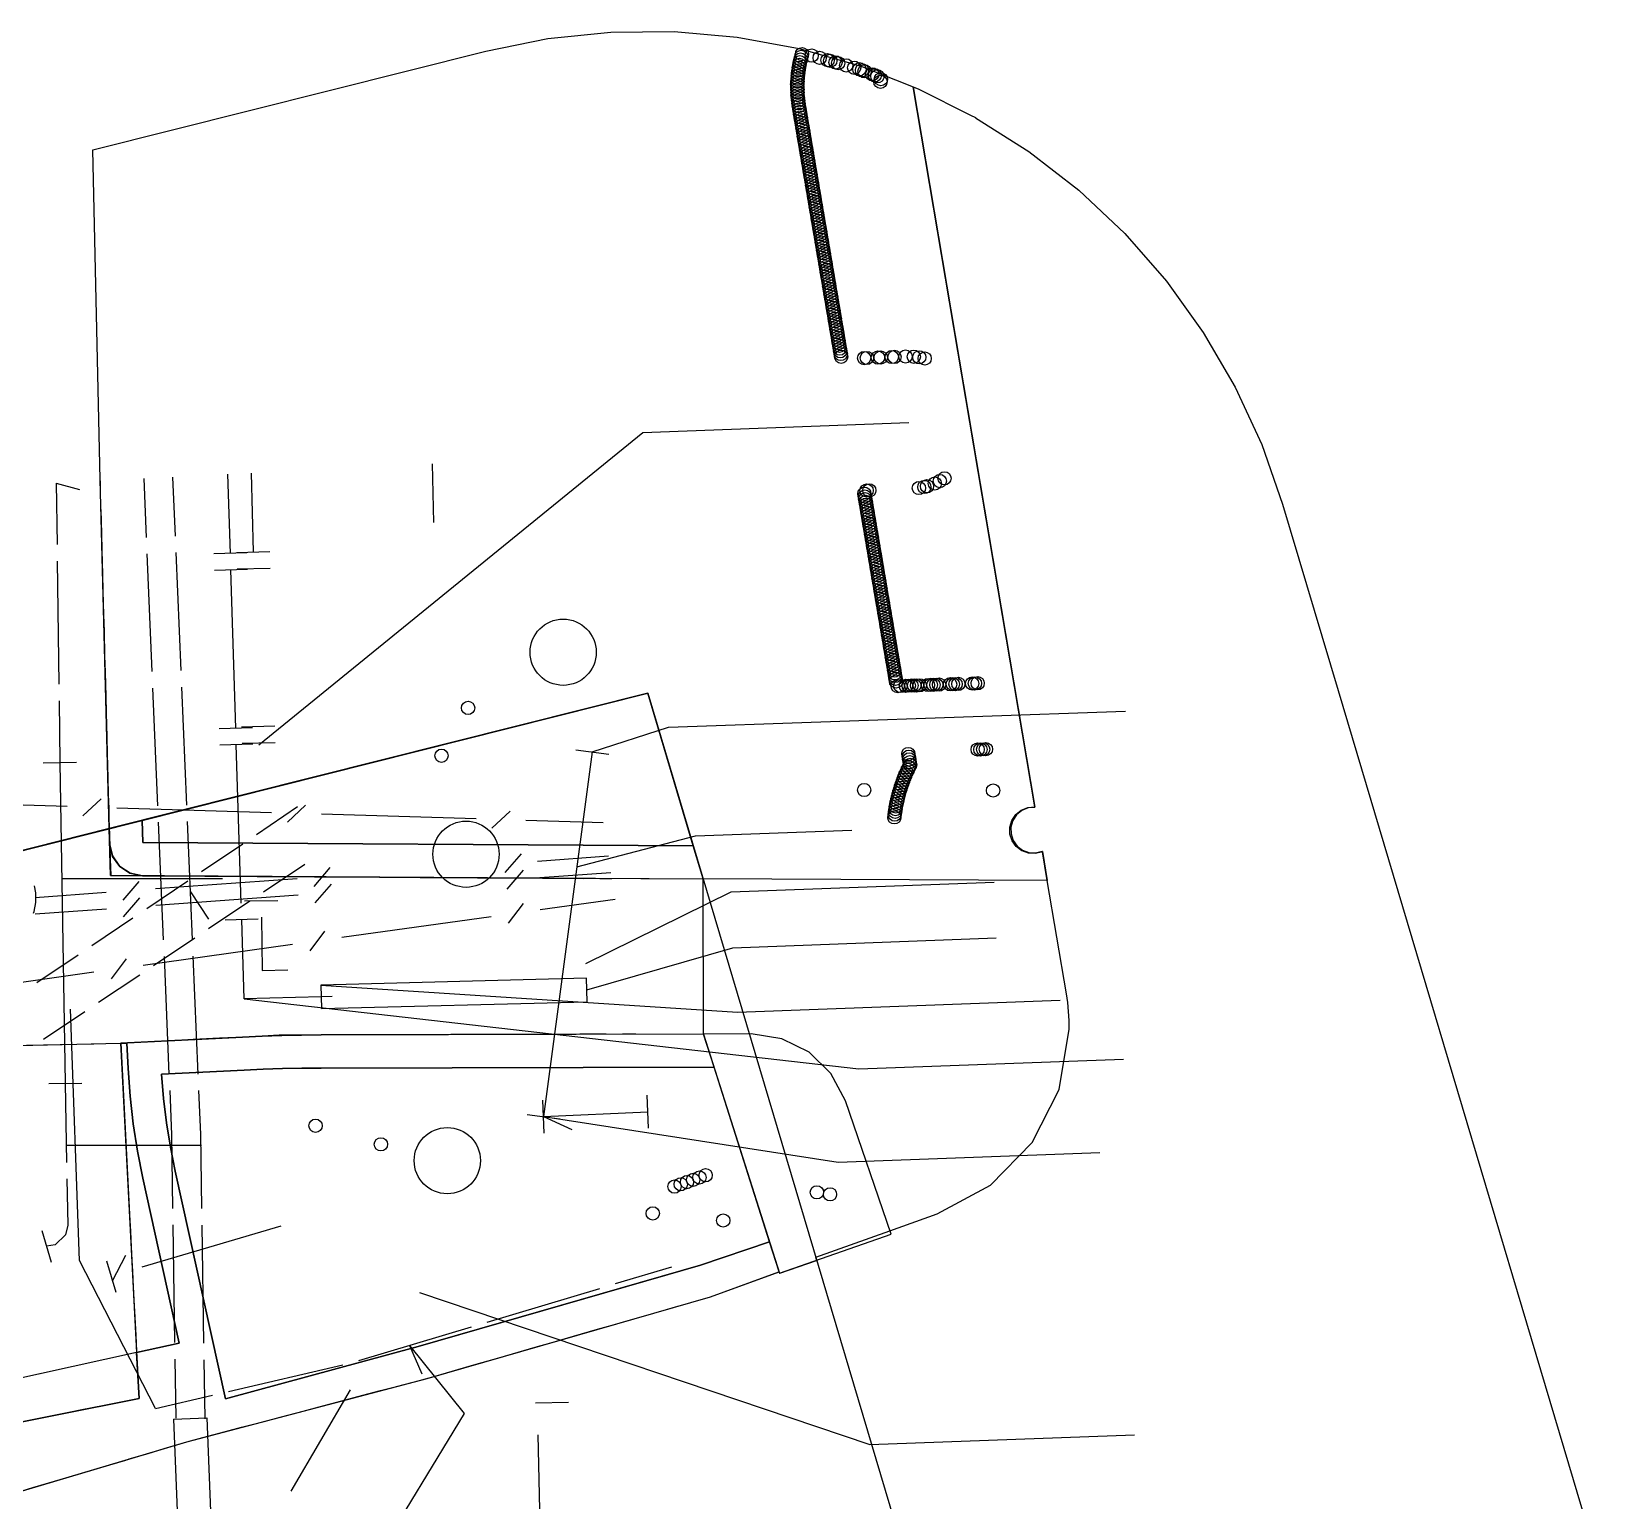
# Model space of a CAD drawing. Header units: metres. Extents: x 16996 to 17837, y 14166 to 14459.
# Drawn here: x 17787.53 to 17835.17, y 14414.22 to 14458.59 of the extents above; entities that cross this region are included whole.
import ezdxf

# ---------------------------------------------------------------- set-up
doc = ezdxf.new("R2010")
doc.units = ezdxf.units.M
for name, color, linetype in [('BOUNDARY', 7, 'Continuous'), ('CURB', 7, 'Continuous'), ('ELECTR_CABLE', 7, 'Continuous'), ('ELECTR_CABLE_COMM', 7, 'Continuous'), ('GAS', 7, 'Continuous'), ('GRASS', 7, 'Continuous'), ('HEAT', 7, 'Continuous'), ('ROAD', 7, 'Continuous'), ('SEWER', 7, 'Continuous'), ('SIDEWALK_PATH', 7, 'Continuous'), ('TREE', 3, 'Continuous'), ('WATER_PIPELINE', 7, 'Continuous')]:
    doc.layers.add(name, color=color, linetype=linetype)

# ---------------------------------------------------------------- blocks, each defined once
blk = doc.blocks.new('БАРБАРИС_ТУНБЕРГА')
blk.add_circle((0, 0), 0.2)
blk = doc.blocks.new('КИЗИЛЬНИК_БЛЕСТЯЩИЙ')
blk.add_circle((0, 0), 0.2)
blk = doc.blocks.new('ПУЗЫРЕПЛОДНИК_ЛЮТЕУС')
blk.add_circle((0, 0), 0.2)
blk = doc.blocks.new('СПИРЕЯ_БУМАЛЬДА')
blk.add_circle((0, 0), 0.2)
blk = doc.blocks.new('ВЕЙНИК_КАРЛ_ФЕСТЕР')
blk.add_circle((0, 0), 0.2)
blk = doc.blocks.new('БРУННЕРА_МИСТЕР_МОРС')
blk.add_circle((0, 0), 0.2)
blk = doc.blocks.new('ХОСТА_BARBARA_ANN')
blk.add_circle((0, 0), 0.2)

msp = doc.modelspace()

# ---------------------------------------------------------------- linework, layer by layer
at = {"layer": 'BOUNDARY'}
msp.add_lwpolyline([(17759.522, 14412.057), (17760.833, 14414.49), (17759.962, 14429.361), (17759.887, 14432.723), (17770.913, 14432.546), (17773.651, 14432.612), (17773.687, 14431.145), (17778.945, 14431.301), (17778.932, 14431.823), (17779.654, 14431.84), (17779.63, 14432.825), (17781.428, 14432.895), (17781.461, 14432.011), (17782.417, 14432.036), (17782.384, 14432.927), (17783.83, 14432.988), (17806.136, 14438.605), (17816.006, 14405.46)], dxfattribs=at)
at = {"layer": 'CURB'}
for points in [[(17789.6, 14445.018), (17789.605, 14444.777), (17789.608, 14444.653)], [(17789.621, 14444.153), (17789.641, 14443.423), (17789.654, 14442.923), (17789.673, 14442.193), (17789.687, 14441.694), (17789.706, 14440.964), (17789.719, 14440.464), (17789.738, 14439.734), (17789.752, 14439.234), (17789.771, 14438.504), (17789.784, 14438.004), (17789.803, 14437.274), (17789.817, 14436.774), (17789.836, 14436.044), (17789.849, 14435.545), (17789.86, 14435.123), (17789.869, 14434.815), (17789.882, 14434.315), (17789.901, 14433.585), (17789.924, 14433.095), (17790.654, 14433.091), (17791.154, 14433.088), (17791.884, 14433.083), (17792.384, 14433.08), (17793.115, 14433.076), (17793.615, 14433.073), (17794.345, 14433.068), (17794.845, 14433.065), (17795.575, 14433.061), (17796.075, 14433.058), (17796.805, 14433.054), (17797.305, 14433.051), (17798.035, 14433.046), (17798.535, 14433.043), (17799.266, 14433.039), (17799.766, 14433.036), (17800.496, 14433.031), (17800.996, 14433.028), (17801.726, 14433.024), (17802.226, 14433.021), (17802.956, 14433.017), (17803.456, 14433.014), (17804.186, 14433.009)], [(17804.686, 14433.006), (17805.052, 14433.004)], [(17786.356, 14427.945), (17789.409, 14428.012)], [(17790.22, 14428.03), (17790.238, 14427.675)], [(17804.879, 14428.299), (17804.082, 14428.297), (17803.582, 14428.295), (17802.785, 14428.293), (17802.285, 14428.292), (17801.488, 14428.29), (17800.988, 14428.289), (17800.191, 14428.287), (17799.691, 14428.286), (17798.894, 14428.284), (17798.394, 14428.282), (17797.597, 14428.28), (17797.097, 14428.279), (17796.3, 14428.277), (17795.8, 14428.276), (17795.085, 14428.274), (17795.003, 14428.27), (17794.504, 14428.245), (17793.708, 14428.205), (17793.209, 14428.18), (17792.413, 14428.14), (17791.913, 14428.115), (17791.117, 14428.075)], [(17805.778, 14428.301), (17805.379, 14428.3)], [(17790.264, 14427.176), (17790.301, 14426.466), (17790.327, 14425.966), (17790.364, 14425.257), (17790.389, 14424.757), (17790.426, 14424.047), (17790.452, 14423.548), (17790.489, 14422.838), (17790.515, 14422.339), (17790.551, 14421.629), (17790.577, 14421.13), (17790.614, 14420.42), (17790.64, 14419.92), (17790.677, 14419.21), (17790.703, 14418.711), (17790.739, 14418.001), (17790.765, 14417.502), (17790.776, 14417.292), (17790.285, 14417.195), (17789.794, 14417.097), (17789.097, 14416.959), (17788.607, 14416.862), (17787.909, 14416.723), (17787.419, 14416.626)], [(17786.894, 14414.401), (17787.575, 14414.603), (17788.054, 14414.746), (17788.736, 14414.949), (17789.215, 14415.091), (17789.896, 14415.294), (17790.375, 14415.437), (17790.483, 14415.469), (17791.057, 14415.639), (17791.536, 14415.782), (17792.217, 14415.985), (17792.7, 14416.116), (17793.387, 14416.297), (17793.871, 14416.425), (17794.558, 14416.606), (17795.041, 14416.734), (17795.729, 14416.915), (17796.212, 14417.043), (17796.899, 14417.224), (17797.383, 14417.352), (17798.07, 14417.533), (17798.554, 14417.661), (17799.241, 14417.842), (17799.723, 14417.975), (17800.406, 14418.172), (17800.886, 14418.311), (17801.57, 14418.507), (17802.05, 14418.646), (17802.733, 14418.842), (17803.214, 14418.981), (17803.897, 14419.178), (17804.377, 14419.316), (17804.619, 14419.386), (17805.06, 14419.513), (17805.541, 14419.651), (17806.224, 14419.848)], [(17806.704, 14419.986), (17807.046, 14420.085)]]:
    msp.add_lwpolyline(points, dxfattribs=at)
at = {"layer": 'ELECTR_CABLE'}
for points in [[(17790.919, 14445.086), (17790.994, 14443.309)], [(17791.792, 14445.131), (17791.867, 14443.349)], [(17788.276, 14444.95), (17788.3, 14443.09)], [(17788.276, 14444.95), (17788.976, 14444.75)], [(17791.015, 14442.809), (17791.166, 14439.256)], [(17791.888, 14442.85), (17792.039, 14439.287)], [(17788.307, 14442.59), (17788.354, 14438.87)], [(17788.361, 14438.37), (17788.385, 14436.509)], [(17791.187, 14438.756), (17791.338, 14435.202)], [(17792.061, 14438.787), (17792.212, 14435.224)], [(17787.885, 14436.501), (17788.884, 14436.518)], [(17788.385, 14436.509), (17788.549, 14426.817)], [(17791.359, 14434.702), (17791.509, 14431.149)], [(17792.233, 14434.724), (17792.384, 14431.161)], [(17788.444, 14433.003), (17789.368, 14433.004), (17793.301, 14433.004)], [(17791.531, 14430.649), (17791.681, 14427.095)], [(17792.405, 14430.662), (17792.556, 14427.098)], [(17788.049, 14426.809), (17789.049, 14426.826)], [(17788.549, 14426.817), (17788.591, 14424.428)], [(17791.702, 14426.596), (17791.759, 14425.26), (17791.792, 14423.04)], [(17792.577, 14426.599), (17792.633, 14425.285), (17792.666, 14423.034)], [(17788.582, 14424.952), (17789.549, 14424.952), (17792.664, 14424.952)], [(17788.6, 14423.928), (17788.625, 14422.536), (17788.552, 14422.242), (17788.24, 14421.94), (17787.984, 14421.895)], [(17787.844, 14422.375), (17788.123, 14421.415)], [(17791.799, 14422.54), (17791.851, 14418.983)], [(17792.673, 14422.534), (17792.726, 14418.968)], [(17791.859, 14418.483), (17791.885, 14416.705)], [(17792.733, 14418.468), (17792.759, 14416.685)], [(17791.822, 14416.675), (17792.822, 14416.715)], [(17791.822, 14416.675), (17792.352, 14403.337)], [(17792.822, 14416.715), (17793.352, 14403.377)]]:
    msp.add_lwpolyline(points, dxfattribs=at)
at = {"layer": 'ELECTR_CABLE_COMM'}
for points in [[(17804.462, 14436.826), (17806.767, 14437.577), (17820.559, 14438.055)], [(17804.462, 14436.826), (17802.99, 14425.81)], [(17803.966, 14436.892), (17804.957, 14436.76)], [(17788.607, 14435.177), (17786.27, 14435.248)], [(17789.63, 14435.411), (17789.084, 14434.898)], [(17794.781, 14434.99), (17790.107, 14435.132)], [(17795.804, 14435.224), (17795.258, 14434.71)], [(17801.978, 14435.036), (17801.432, 14434.522)], [(17800.955, 14434.802), (17796.281, 14434.944)], [(17804.792, 14434.685), (17802.455, 14434.756)], [(17803.992, 14433.355), (17807.581, 14434.293), (17812.302, 14434.468)], [(17802.31, 14433.749), (17801.819, 14433.183)], [(17804.948, 14433.674), (17802.812, 14433.52)], [(17796.542, 14433.333), (17796.052, 14432.766)], [(17802.373, 14433.253), (17801.883, 14432.686)], [(17805.025, 14433.179), (17802.876, 14433.023)], [(17787.589, 14431.955), (17787.608, 14432.004), (17787.658, 14432.282), (17787.658, 14432.569), (17787.62, 14432.782)], [(17790.774, 14432.917), (17790.284, 14432.35)], [(17795.549, 14432.996), (17791.277, 14432.687)], [(17796.579, 14432.834), (17796.089, 14432.268)], [(17789.781, 14432.579), (17787.645, 14432.425)], [(17790.786, 14432.416), (17790.295, 14431.849)], [(17795.586, 14432.497), (17791.288, 14432.187)], [(17802.376, 14432.253), (17801.925, 14431.655)], [(17805.149, 14432.374), (17802.893, 14432.058)], [(17789.792, 14432.079), (17787.644, 14431.924)], [(17801.408, 14431.85), (17796.897, 14431.219)], [(17796.38, 14431.414), (17795.929, 14430.816)], [(17795.412, 14431.011), (17790.901, 14430.379)], [(17790.384, 14430.575), (17789.932, 14429.976)], [(17789.415, 14430.172), (17787.16, 14429.856)], [(17791.27, 14416.993), (17788.98, 14421.468), (17788.704, 14429.059)], [(17806.163, 14425.461), (17806.115, 14426.46)], [(17803.014, 14425.311), (17802.966, 14426.309)], [(17802.494, 14425.876), (17803.486, 14425.744)], [(17802.99, 14425.81), (17806.139, 14425.96)], [(17802.99, 14425.81), (17811.887, 14424.437), (17819.79, 14424.73)], [(17802.99, 14425.81), (17803.841, 14425.426)], [(17805.165, 14420.765), (17806.862, 14421.273)], [(17801.291, 14419.604), (17804.686, 14420.621)], [(17797.417, 14418.444), (17800.812, 14419.461)], [(17798.944, 14418.901), (17800.596, 14416.84), (17797.868, 14412.35)], [(17798.944, 14418.901), (17799.312, 14418.043)], [(17793.483, 14417.509), (17796.934, 14418.315)], [(17791.27, 14416.993), (17792.996, 14417.396)]]:
    msp.add_lwpolyline(points, dxfattribs=at)
at = {"layer": 'GAS'}
for points in [[(17794.389, 14437.044), (17805.988, 14446.475), (17814.018, 14446.774)], [(17793.536, 14442.825), (17793.462, 14445.217)], [(17794.159, 14445.253), (17794.226, 14442.869)], [(17794.036, 14442.841), (17793.036, 14442.81)], [(17793.726, 14442.855), (17794.726, 14442.883)], [(17794.051, 14442.341), (17793.052, 14442.31)], [(17793.699, 14437.542), (17793.551, 14442.325)], [(17793.74, 14442.355), (17794.74, 14442.383)], [(17794.199, 14437.558), (17793.199, 14437.527)], [(17793.874, 14437.588), (17794.873, 14437.616)], [(17794.214, 14437.058), (17793.214, 14437.027)], [(17793.862, 14432.259), (17793.714, 14437.042)], [(17793.888, 14437.089), (17794.887, 14437.117)], [(17804.268, 14430.441), (17808.651, 14432.603), (17816.595, 14432.898)], [(17793.964, 14432.327), (17794.964, 14432.342)], [(17794.377, 14431.775), (17793.377, 14431.744)], [(17793.951, 14429.368), (17793.877, 14431.76)], [(17794.472, 14431.835), (17794.497, 14430.227), (17795.273, 14430.244)], [(17804.298, 14429.638), (17808.707, 14430.913), (17816.652, 14431.208)], [(17796.291, 14429.073), (17804.309, 14429.283), (17804.287, 14429.994), (17796.269, 14429.784), (17796.291, 14429.073)], [(17796.269, 14429.784), (17808.848, 14428.97), (17818.589, 14429.332)], [(17796.605, 14429.437), (17796.28, 14429.429), (17793.951, 14429.368)], [(17793.951, 14429.368), (17812.507, 14427.253), (17820.501, 14427.549)]]:
    msp.add_lwpolyline(points, dxfattribs=at)
at = {"layer": 'GRASS'}
for points in [[(17817.825, 14435.158), (17817.618, 14435.138), (17817.43, 14435.059), (17817.273, 14434.929), (17817.158, 14434.754), (17817.101, 14434.554), (17817.105, 14434.35), (17817.168, 14434.156), (17817.288, 14433.985), (17817.453, 14433.858), (17817.645, 14433.787), (17817.848, 14433.774), (17818.051, 14433.823), (17818.2, 14432.94), (17807.808, 14432.991), (17806.136, 14438.605), (17804.26, 14438.132), (17789.877, 14434.51), (17789.6, 14445.06), (17789.386, 14455.011), (17801.252, 14457.999), (17803.124, 14458.376), (17805.023, 14458.574), (17806.932, 14458.589), (17808.834, 14458.422), (17810.712, 14458.074), (17812.548, 14457.549), (17814.15, 14456.92)], [(17806.136, 14438.605), (17790.87, 14434.76), (17790.888, 14434.089), (17807.509, 14433.992)], [(17790.888, 14434.089), (17790.87, 14434.76), (17789.877, 14434.51), (17789.888, 14434.063), (17789.974, 14433.684), (17790.188, 14433.375), (17790.501, 14433.167), (17790.882, 14433.089), (17807.808, 14432.991), (17807.509, 14433.992)], [(17790.893, 14423.951), (17790.73, 14424.771), (17790.601, 14425.597), (17790.507, 14426.427), (17790.448, 14427.261), (17790.409, 14428.034), (17790.226, 14428.03), (17790.704, 14418.685), (17791.993, 14418.969)], [(17807.82, 14428.306), (17810.118, 14421.077), (17813.485, 14422.262), (17812.106, 14426.283), (17811.666, 14427.113), (17811.009, 14427.753), (17810.188, 14428.165), (17809.261, 14428.31)], [(17809.815, 14422.03), (17808.137, 14427.307), (17796.277, 14427.277), (17795.694, 14427.272), (17795.112, 14427.26), (17794.529, 14427.241), (17793.947, 14427.216), (17791.459, 14427.091), (17791.519, 14426.354), (17791.607, 14425.621), (17791.724, 14424.891), (17791.87, 14424.166), (17793.39, 14417.282), (17799.209, 14418.868), (17806.758, 14421.042), (17807.728, 14421.322)], [(17766.306, 14418.934), (17766.287, 14419.084), (17766.245, 14419.229), (17766.182, 14419.366), (17766.099, 14419.492), (17766.404, 14412.103), (17779.325, 14414.956), (17779.112, 14416.057), (17780.655, 14416.452), (17780.869, 14415.326), (17790.776, 14417.292), (17790.704, 14418.685), (17766.605, 14413.363)]]:
    msp.add_lwpolyline(points, close=True, dxfattribs=at)
msp.add_lwpolyline([(17784.17, 14413.59), (17789.896, 14415.294), (17792.217, 14415.985), (17799.479, 14417.905), (17808.027, 14420.367), (17810.104, 14421.121), (17809.815, 14422.03), (17807.728, 14421.322), (17799.209, 14418.868), (17793.39, 14417.282), (17791.87, 14424.166), (17791.724, 14424.891), (17791.607, 14425.621), (17791.519, 14426.354), (17791.459, 14427.091), (17793.947, 14427.216), (17794.529, 14427.241), (17795.112, 14427.26), (17795.694, 14427.272), (17796.277, 14427.277), (17808.137, 14427.307), (17807.82, 14428.306), (17796.275, 14428.277), (17795.68, 14428.272), (17795.085, 14428.26), (17794.491, 14428.241), (17793.897, 14428.214), (17790.226, 14428.03), (17790.409, 14428.034), (17790.448, 14427.261), (17790.507, 14426.427), (17790.601, 14425.597), (17790.73, 14424.771), (17790.893, 14423.951), (17791.993, 14418.969), (17790.704, 14418.685), (17790.776, 14417.292), (17780.869, 14415.326)], dxfattribs=at)
at = {"layer": 'HEAT'}
for points in [[(17799.625, 14445.534), (17799.671, 14443.757)], [(17799.24, 14420.5), (17812.844, 14415.904), (17820.831, 14416.201)], [(17797.153, 14417.562), (17795.359, 14414.493)]]:
    msp.add_lwpolyline(points, dxfattribs=at)
at = {"layer": 'ROAD'}
for points in [[(17787.082, 14414.456), (17792.218, 14415.985), (17799.479, 14417.905), (17799.48, 14417.905), (17808.027, 14420.367), (17808.028, 14420.368), (17810.099, 14421.119), (17810.1, 14421.119), (17810.1, 14421.118), (17810.111, 14421.085), (17810.113, 14421.082), (17810.116, 14421.079), (17810.12, 14421.078), (17810.124, 14421.079), (17811.23, 14421.468), (17811.234, 14421.471), (17811.236, 14421.474), (17811.237, 14421.478), (17811.236, 14421.482), (17811.235, 14421.485), (17811.21, 14421.566), (17811.21, 14421.567), (17811.211, 14421.567), (17813.45, 14422.364), (17814.873, 14422.87), (17814.874, 14422.871), (17816.488, 14423.743), (17816.49, 14423.745), (17817.741, 14425.031), (17817.742, 14425.034), (17818.556, 14426.633), (17818.557, 14426.636), (17818.861, 14428.445), (17818.861, 14428.449), (17818.861, 14428.45), (17818.858, 14428.719), (17818.844, 14428.988), (17818.843, 14428.988), (17818.817, 14429.256), (17818.778, 14429.522), (17818.778, 14429.523), (17818.2, 14432.94), (17818.053, 14433.812), (17818.052, 14433.816), (17818.049, 14433.819), (17818.045, 14433.82), (17818.041, 14433.82), (17817.845, 14433.766), (17817.844, 14433.766), (17817.635, 14433.773), (17817.634, 14433.773), (17817.437, 14433.842), (17817.436, 14433.843), (17817.265, 14433.97), (17817.264, 14433.971), (17817.139, 14434.144), (17817.139, 14434.146), (17817.073, 14434.344), (17817.073, 14434.345), (17817.07, 14434.554), (17817.07, 14434.555), (17817.13, 14434.76), (17817.131, 14434.761), (17817.251, 14434.938), (17817.252, 14434.939), (17817.415, 14435.068), (17817.416, 14435.069), (17817.611, 14435.144), (17817.612, 14435.145), (17817.815, 14435.158), (17817.819, 14435.159), (17817.822, 14435.161), (17817.824, 14435.165), (17817.824, 14435.169), (17814.15, 14456.919), (17814.15, 14456.92), (17814.151, 14456.92), (17814.325, 14456.852), (17814.326, 14456.851), (17815.884, 14456.061), (17816.028, 14455.988), (17816.028, 14455.987), (17817.64, 14454.965), (17817.641, 14454.965), (17819.148, 14453.794), (17819.148, 14453.793), (17820.537, 14452.484), (17820.537, 14452.483), (17821.795, 14451.047), (17822.91, 14449.497), (17823.872, 14447.848), (17823.873, 14447.848), (17824.673, 14446.115), (17824.673, 14446.114), (17825.305, 14444.313), (17826.982, 14438.682), (17835.174, 14411.167)], [(17785.357, 14427.923), (17790.22, 14428.03), (17790.221, 14428.029), (17790.704, 14418.686), (17790.704, 14418.685), (17786.785, 14417.82)]]:
    msp.add_lwpolyline(points, dxfattribs=at)
at = {"layer": 'SEWER'}
for points in [[(17795.566, 14435.165), (17794.323, 14434.325)], [(17793.909, 14434.045), (17792.665, 14433.206)], [(17794.535, 14432.604), (17795.782, 14433.439)], [(17792.251, 14432.926), (17791.008, 14432.087)], [(17792.328, 14432.599), (17792.879, 14431.776)], [(17792.874, 14431.491), (17794.12, 14432.326)], [(17790.593, 14431.807), (17789.35, 14430.968)], [(17791.212, 14430.378), (17792.459, 14431.213)], [(17788.936, 14430.688), (17787.693, 14429.849)], [(17789.551, 14429.264), (17790.797, 14430.099)], [(17787.889, 14428.151), (17789.136, 14428.986)], [(17790.867, 14421.269), (17795.07, 14422.51)], [(17789.799, 14421.459), (17790.079, 14420.509)], [(17789.979, 14420.847), (17790.374, 14421.629)]]:
    msp.add_lwpolyline(points, dxfattribs=at)
at = {"layer": 'SIDEWALK_PATH'}
msp.add_lwpolyline([(17785.356, 14427.923), (17790.22, 14428.03), (17793.897, 14428.214), (17794.491, 14428.241), (17795.085, 14428.26), (17795.68, 14428.272), (17796.275, 14428.277), (17807.82, 14428.31), (17807.809, 14432.988), (17789.914, 14433.095), (17789.877, 14434.51), (17783.83, 14432.988)], dxfattribs=at)
msp.add_lwpolyline([(17789.889, 14434.047), (17789.914, 14433.095), (17790.882, 14433.089), (17790.505, 14433.165), (17790.194, 14433.37), (17789.979, 14433.673)], close=True, dxfattribs=at)
at = {"layer": 'TREE'}
for centre in [(17803.583, 14439.839), (17800.65, 14433.737), (17800.084, 14424.481)]:
    msp.add_circle(centre, 1, dxfattribs=at)
at = {"layer": 'WATER_PIPELINE'}
for points in [[(17803.747, 14417.172), (17802.75, 14417.151)], [(17802.82, 14416.2), (17802.915, 14411.657)]]:
    msp.add_lwpolyline(points, dxfattribs=at)

# ---------------------------------------------------------------- block references
at = {"layer": 'BUSH'}
for name, p in [('БАРБАРИС_ТУНБЕРГА', (17810.751, 14457.743)), ('БАРБАРИС_ТУНБЕРГА', (17810.773, 14457.824)), ('БАРБАРИС_ТУНБЕРГА', (17810.794, 14457.904)), ('БАРБАРИС_ТУНБЕРГА', (17811.086, 14457.863)), ('КИЗИЛЬНИК_БЛЕСТЯЩИЙ', (17811.327, 14457.794)), ('КИЗИЛЬНИК_БЛЕСТЯЩИЙ', (17811.567, 14457.725)), ('КИЗИЛЬНИК_БЛЕСТЯЩИЙ', (17811.647, 14457.703)), ('БАРБАРИС_ТУНБЕРГА', (17810.669, 14457.251)), ('БАРБАРИС_ТУНБЕРГА', (17810.675, 14457.334)), ('БАРБАРИС_ТУНБЕРГА', (17810.688, 14457.416)), ('БАРБАРИС_ТУНБЕРГА', (17810.702, 14457.498)), ('БАРБАРИС_ТУНБЕРГА', (17810.716, 14457.58)), ('БАРБАРИС_ТУНБЕРГА', (17810.73, 14457.662)), ('КИЗИЛЬНИК_БЛЕСТЯЩИЙ', (17811.807, 14457.657)), ('КИЗИЛЬНИК_БЛЕСТЯЩИЙ', (17811.887, 14457.634)), ('КИЗИЛЬНИК_БЛЕСТЯЩИЙ', (17812.128, 14457.565)), ('КИЗИЛЬНИК_БЛЕСТЯЩИЙ', (17812.368, 14457.496)), ('КИЗИЛЬНИК_БЛЕСТЯЩИЙ', (17812.528, 14457.449)), ('КИЗИЛЬНИК_БЛЕСТЯЩИЙ', (17812.606, 14457.419)), ('КИЗИЛЬНИК_БЛЕСТЯЩИЙ', (17812.683, 14457.388)), ('КИЗИЛЬНИК_БЛЕСТЯЩИЙ', (17812.916, 14457.297)), ('КИЗИЛЬНИК_БЛЕСТЯЩИЙ', (17812.993, 14457.267)), ('КИЗИЛЬНИК_БЛЕСТЯЩИЙ', (17813.071, 14457.236)), ('БАРБАРИС_ТУНБЕРГА', (17810.651, 14457.001)), ('БАРБАРИС_ТУНБЕРГА', (17810.653, 14456.918)), ('БАРБАРИС_ТУНБЕРГА', (17810.655, 14456.835)), ('БАРБАРИС_ТУНБЕРГА', (17810.656, 14457.084)), ('БАРБАРИС_ТУНБЕРГА', (17810.657, 14456.751)), ('БАРБАРИС_ТУНБЕРГА', (17810.663, 14457.168)), ('КИЗИЛЬНИК_БЛЕСТЯЩИЙ', (17813.162, 14457.069)), ('КИЗИЛЬНИК_БЛЕСТЯЩИЙ', (17813.177, 14457.151)), ('БАРБАРИС_ТУНБЕРГА', (17810.659, 14456.668)), ('БАРБАРИС_ТУНБЕРГА', (17810.669, 14456.585)), ('БАРБАРИС_ТУНБЕРГА', (17810.679, 14456.503)), ('БАРБАРИС_ТУНБЕРГА', (17810.689, 14456.42)), ('БАРБАРИС_ТУНБЕРГА', (17810.699, 14456.337)), ('КИЗИЛЬНИК_БЛЕСТЯЩИЙ', (17810.715, 14456.243)), ('КИЗИЛЬНИК_БЛЕСТЯЩИЙ', (17810.728, 14456.161)), ('КИЗИЛЬНИК_БЛЕСТЯЩИЙ', (17810.742, 14456.079)), ('КИЗИЛЬНИК_БЛЕСТЯЩИЙ', (17810.756, 14455.997)), ('КИЗИЛЬНИК_БЛЕСТЯЩИЙ', (17810.77, 14455.914)), ('КИЗИЛЬНИК_БЛЕСТЯЩИЙ', (17810.784, 14455.832)), ('КИЗИЛЬНИК_БЛЕСТЯЩИЙ', (17810.798, 14455.75)), ('КИЗИЛЬНИК_БЛЕСТЯЩИЙ', (17810.812, 14455.668)), ('КИЗИЛЬНИК_БЛЕСТЯЩИЙ', (17810.826, 14455.586)), ('КИЗИЛЬНИК_БЛЕСТЯЩИЙ', (17810.839, 14455.504)), ('КИЗИЛЬНИК_БЛЕСТЯЩИЙ', (17810.853, 14455.421)), ('КИЗИЛЬНИК_БЛЕСТЯЩИЙ', (17810.867, 14455.339)), ('КИЗИЛЬНИК_БЛЕСТЯЩИЙ', (17810.881, 14455.257)), ('КИЗИЛЬНИК_БЛЕСТЯЩИЙ', (17810.895, 14455.175)), ('КИЗИЛЬНИК_БЛЕСТЯЩИЙ', (17810.909, 14455.093)), ('КИЗИЛЬНИК_БЛЕСТЯЩИЙ', (17810.923, 14455.011)), ('КИЗИЛЬНИК_БЛЕСТЯЩИЙ', (17810.937, 14454.928)), ('КИЗИЛЬНИК_БЛЕСТЯЩИЙ', (17810.95, 14454.846)), ('КИЗИЛЬНИК_БЛЕСТЯЩИЙ', (17810.964, 14454.764)), ('КИЗИЛЬНИК_БЛЕСТЯЩИЙ', (17810.978, 14454.682)), ('КИЗИЛЬНИК_БЛЕСТЯЩИЙ', (17810.992, 14454.6)), ('КИЗИЛЬНИК_БЛЕСТЯЩИЙ', (17811.006, 14454.518)), ('КИЗИЛЬНИК_БЛЕСТЯЩИЙ', (17811.02, 14454.435)), ('КИЗИЛЬНИК_БЛЕСТЯЩИЙ', (17811.034, 14454.353)), ('КИЗИЛЬНИК_БЛЕСТЯЩИЙ', (17811.048, 14454.271)), ('КИЗИЛЬНИК_БЛЕСТЯЩИЙ', (17811.061, 14454.189)), ('КИЗИЛЬНИК_БЛЕСТЯЩИЙ', (17811.075, 14454.107)), ('КИЗИЛЬНИК_БЛЕСТЯЩИЙ', (17811.089, 14454.025)), ('КИЗИЛЬНИК_БЛЕСТЯЩИЙ', (17811.103, 14453.942)), ('КИЗИЛЬНИК_БЛЕСТЯЩИЙ', (17811.117, 14453.86)), ('КИЗИЛЬНИК_БЛЕСТЯЩИЙ', (17811.131, 14453.778)), ('КИЗИЛЬНИК_БЛЕСТЯЩИЙ', (17811.145, 14453.696)), ('КИЗИЛЬНИК_БЛЕСТЯЩИЙ', (17811.159, 14453.614)), ('КИЗИЛЬНИК_БЛЕСТЯЩИЙ', (17811.172, 14453.532)), ('КИЗИЛЬНИК_БЛЕСТЯЩИЙ', (17811.186, 14453.449)), ('КИЗИЛЬНИК_БЛЕСТЯЩИЙ', (17811.2, 14453.367)), ('КИЗИЛЬНИК_БЛЕСТЯЩИЙ', (17811.214, 14453.285)), ('КИЗИЛЬНИК_БЛЕСТЯЩИЙ', (17811.228, 14453.203)), ('КИЗИЛЬНИК_БЛЕСТЯЩИЙ', (17811.242, 14453.121)), ('КИЗИЛЬНИК_БЛЕСТЯЩИЙ', (17811.256, 14453.039)), ('КИЗИЛЬНИК_БЛЕСТЯЩИЙ', (17811.27, 14452.956)), ('КИЗИЛЬНИК_БЛЕСТЯЩИЙ', (17811.284, 14452.874)), ('КИЗИЛЬНИК_БЛЕСТЯЩИЙ', (17811.297, 14452.792)), ('КИЗИЛЬНИК_БЛЕСТЯЩИЙ', (17811.311, 14452.71)), ('КИЗИЛЬНИК_БЛЕСТЯЩИЙ', (17811.325, 14452.628)), ('КИЗИЛЬНИК_БЛЕСТЯЩИЙ', (17811.339, 14452.546)), ('КИЗИЛЬНИК_БЛЕСТЯЩИЙ', (17811.353, 14452.463)), ('КИЗИЛЬНИК_БЛЕСТЯЩИЙ', (17811.367, 14452.381)), ('КИЗИЛЬНИК_БЛЕСТЯЩИЙ', (17811.381, 14452.299)), ('КИЗИЛЬНИК_БЛЕСТЯЩИЙ', (17811.395, 14452.217)), ('КИЗИЛЬНИК_БЛЕСТЯЩИЙ', (17811.408, 14452.135)), ('КИЗИЛЬНИК_БЛЕСТЯЩИЙ', (17811.422, 14452.053)), ('КИЗИЛЬНИК_БЛЕСТЯЩИЙ', (17811.436, 14451.97)), ('КИЗИЛЬНИК_БЛЕСТЯЩИЙ', (17811.45, 14451.888)), ('КИЗИЛЬНИК_БЛЕСТЯЩИЙ', (17811.464, 14451.806)), ('КИЗИЛЬНИК_БЛЕСТЯЩИЙ', (17811.478, 14451.724)), ('КИЗИЛЬНИК_БЛЕСТЯЩИЙ', (17811.492, 14451.642)), ('КИЗИЛЬНИК_БЛЕСТЯЩИЙ', (17811.506, 14451.559)), ('КИЗИЛЬНИК_БЛЕСТЯЩИЙ', (17811.519, 14451.477)), ('КИЗИЛЬНИК_БЛЕСТЯЩИЙ', (17811.533, 14451.395)), ('КИЗИЛЬНИК_БЛЕСТЯЩИЙ', (17811.547, 14451.313)), ('КИЗИЛЬНИК_БЛЕСТЯЩИЙ', (17811.561, 14451.231)), ('КИЗИЛЬНИК_БЛЕСТЯЩИЙ', (17811.575, 14451.149)), ('КИЗИЛЬНИК_БЛЕСТЯЩИЙ', (17811.589, 14451.066)), ('КИЗИЛЬНИК_БЛЕСТЯЩИЙ', (17811.603, 14450.984)), ('КИЗИЛЬНИК_БЛЕСТЯЩИЙ', (17811.617, 14450.902)), ('КИЗИЛЬНИК_БЛЕСТЯЩИЙ', (17811.63, 14450.82)), ('КИЗИЛЬНИК_БЛЕСТЯЩИЙ', (17811.644, 14450.738)), ('КИЗИЛЬНИК_БЛЕСТЯЩИЙ', (17811.658, 14450.656)), ('КИЗИЛЬНИК_БЛЕСТЯЩИЙ', (17811.672, 14450.573)), ('КИЗИЛЬНИК_БЛЕСТЯЩИЙ', (17811.686, 14450.491)), ('КИЗИЛЬНИК_БЛЕСТЯЩИЙ', (17811.7, 14450.409)), ('КИЗИЛЬНИК_БЛЕСТЯЩИЙ', (17811.714, 14450.327)), ('КИЗИЛЬНИК_БЛЕСТЯЩИЙ', (17811.728, 14450.245)), ('КИЗИЛЬНИК_БЛЕСТЯЩИЙ', (17811.742, 14450.163)), ('КИЗИЛЬНИК_БЛЕСТЯЩИЙ', (17811.755, 14450.08)), ('КИЗИЛЬНИК_БЛЕСТЯЩИЙ', (17811.769, 14449.998)), ('КИЗИЛЬНИК_БЛЕСТЯЩИЙ', (17811.783, 14449.916)), ('КИЗИЛЬНИК_БЛЕСТЯЩИЙ', (17811.797, 14449.834)), ('КИЗИЛЬНИК_БЛЕСТЯЩИЙ', (17811.811, 14449.752)), ('КИЗИЛЬНИК_БЛЕСТЯЩИЙ', (17811.825, 14449.67)), ('КИЗИЛЬНИК_БЛЕСТЯЩИЙ', (17811.839, 14449.587)), ('КИЗИЛЬНИК_БЛЕСТЯЩИЙ', (17811.853, 14449.505)), ('КИЗИЛЬНИК_БЛЕСТЯЩИЙ', (17811.866, 14449.423)), ('КИЗИЛЬНИК_БЛЕСТЯЩИЙ', (17811.88, 14449.341)), ('КИЗИЛЬНИК_БЛЕСТЯЩИЙ', (17811.894, 14449.259)), ('КИЗИЛЬНИК_БЛЕСТЯЩИЙ', (17811.908, 14449.177)), ('КИЗИЛЬНИК_БЛЕСТЯЩИЙ', (17811.922, 14449.094)), ('КИЗИЛЬНИК_БЛЕСТЯЩИЙ', (17811.936, 14449.012)), ('КИЗИЛЬНИК_БЛЕСТЯЩИЙ', (17811.95, 14448.93)), ('КИЗИЛЬНИК_БЛЕСТЯЩИЙ', (17811.964, 14448.848)), ('КИЗИЛЬНИК_БЛЕСТЯЩИЙ', (17811.977, 14448.766)), ('КИЗИЛЬНИК_БЛЕСТЯЩИЙ', (17812.671, 14448.725)), ('КИЗИЛЬНИК_БЛЕСТЯЩИЙ', (17812.754, 14448.728)), ('КИЗИЛЬНИК_БЛЕСТЯЩИЙ', (17813.087, 14448.74)), ('КИЗИЛЬНИК_БЛЕСТЯЩИЙ', (17813.171, 14448.743)), ('КИЗИЛЬНИК_БЛЕСТЯЩИЙ', (17813.504, 14448.756)), ('КИЗИЛЬНИК_БЛЕСТЯЩИЙ', (17813.587, 14448.759)), ('КИЗИЛЬНИК_БЛЕСТЯЩИЙ', (17813.92, 14448.771)), ('КИЗИЛЬНИК_БЛЕСТЯЩИЙ', (17814.17, 14448.766)), ('КИЗИЛЬНИК_БЛЕСТЯЩИЙ', (17814.336, 14448.748)), ('КИЗИЛЬНИК_БЛЕСТЯЩИЙ', (17814.499, 14448.714)), ('БАРБАРИС_ТУНБЕРГА', (17814.488, 14444.83)), ('БАРБАРИС_ТУНБЕРГА', (17814.568, 14444.853)), ('БАРБАРИС_ТУНБЕРГА', (17814.804, 14444.937)), ('БАРБАРИС_ТУНБЕРГА', (17814.954, 14445.009)), ('БАРБАРИС_ТУНБЕРГА', (17815.098, 14445.093)), ('БАРБАРИС_ТУНБЕРГА', (17812.677, 14444.626)), ('БАРБАРИС_ТУНБЕРГА', (17812.691, 14444.543)), ('БАРБАРИС_ТУНБЕРГА', (17812.704, 14444.461)), ('БАРБАРИС_ТУНБЕРГА', (17812.718, 14444.379)), ('БАРБАРИС_ТУНБЕРГА', (17812.744, 14444.725)), ('БАРБАРИС_ТУНБЕРГА', (17812.827, 14444.728)), ('БАРБАРИС_ТУНБЕРГА', (17814.325, 14444.799)), ('БАРБАРИС_ТУНБЕРГА', (17812.732, 14444.297)), ('БАРБАРИС_ТУНБЕРГА', (17812.746, 14444.215)), ('БАРБАРИС_ТУНБЕРГА', (17812.76, 14444.133)), ('БАРБАРИС_ТУНБЕРГА', (17812.774, 14444.05)), ('БАРБАРИС_ТУНБЕРГА', (17812.788, 14443.968)), ('БАРБАРИС_ТУНБЕРГА', (17812.802, 14443.886)), ('БАРБАРИС_ТУНБЕРГА', (17812.815, 14443.804)), ('БАРБАРИС_ТУНБЕРГА', (17812.829, 14443.722)), ('БАРБАРИС_ТУНБЕРГА', (17812.843, 14443.64)), ('БАРБАРИС_ТУНБЕРГА', (17812.857, 14443.557)), ('БАРБАРИС_ТУНБЕРГА', (17812.871, 14443.475)), ('БАРБАРИС_ТУНБЕРГА', (17812.885, 14443.393)), ('БАРБАРИС_ТУНБЕРГА', (17812.899, 14443.311)), ('БАРБАРИС_ТУНБЕРГА', (17812.913, 14443.229)), ('БАРБАРИС_ТУНБЕРГА', (17812.927, 14443.147)), ('БАРБАРИС_ТУНБЕРГА', (17812.94, 14443.064)), ('БАРБАРИС_ТУНБЕРГА', (17812.954, 14442.982)), ('БАРБАРИС_ТУНБЕРГА', (17812.968, 14442.9)), ('БАРБАРИС_ТУНБЕРГА', (17812.982, 14442.818)), ('БАРБАРИС_ТУНБЕРГА', (17812.996, 14442.736)), ('БАРБАРИС_ТУНБЕРГА', (17813.01, 14442.654)), ('БАРБАРИС_ТУНБЕРГА', (17813.024, 14442.571)), ('БАРБАРИС_ТУНБЕРГА', (17813.038, 14442.489)), ('БАРБАРИС_ТУНБЕРГА', (17813.051, 14442.407)), ('БАРБАРИС_ТУНБЕРГА', (17813.065, 14442.325)), ('БАРБАРИС_ТУНБЕРГА', (17813.079, 14442.243)), ('БАРБАРИС_ТУНБЕРГА', (17813.093, 14442.161)), ('БАРБАРИС_ТУНБЕРГА', (17813.107, 14442.078)), ('БАРБАРИС_ТУНБЕРГА', (17813.121, 14441.996)), ('БАРБАРИС_ТУНБЕРГА', (17813.135, 14441.914)), ('БАРБАРИС_ТУНБЕРГА', (17813.149, 14441.832)), ('БАРБАРИС_ТУНБЕРГА', (17813.162, 14441.75)), ('БАРБАРИС_ТУНБЕРГА', (17813.176, 14441.668)), ('БАРБАРИС_ТУНБЕРГА', (17813.19, 14441.585)), ('БАРБАРИС_ТУНБЕРГА', (17813.204, 14441.503)), ('БАРБАРИС_ТУНБЕРГА', (17813.218, 14441.421)), ('БАРБАРИС_ТУНБЕРГА', (17813.232, 14441.339)), ('БАРБАРИС_ТУНБЕРГА', (17813.246, 14441.257)), ('БАРБАРИС_ТУНБЕРГА', (17813.26, 14441.175)), ('БАРБАРИС_ТУНБЕРГА', (17813.273, 14441.092)), ('БАРБАРИС_ТУНБЕРГА', (17813.287, 14441.01)), ('БАРБАРИС_ТУНБЕРГА', (17813.301, 14440.928)), ('БАРБАРИС_ТУНБЕРГА', (17813.315, 14440.846)), ('БАРБАРИС_ТУНБЕРГА', (17813.329, 14440.764)), ('БАРБАРИС_ТУНБЕРГА', (17813.343, 14440.682)), ('БАРБАРИС_ТУНБЕРГА', (17813.357, 14440.599)), ('БАРБАРИС_ТУНБЕРГА', (17813.371, 14440.517)), ('БАРБАРИС_ТУНБЕРГА', (17813.385, 14440.435)), ('БАРБАРИС_ТУНБЕРГА', (17813.398, 14440.353)), ('БАРБАРИС_ТУНБЕРГА', (17813.412, 14440.271)), ('БАРБАРИС_ТУНБЕРГА', (17813.426, 14440.189)), ('БАРБАРИС_ТУНБЕРГА', (17813.44, 14440.106)), ('БАРБАРИС_ТУНБЕРГА', (17813.454, 14440.024)), ('БАРБАРИС_ТУНБЕРГА', (17813.468, 14439.942)), ('БАРБАРИС_ТУНБЕРГА', (17813.482, 14439.86)), ('БАРБАРИС_ТУНБЕРГА', (17813.496, 14439.778)), ('БАРБАРИС_ТУНБЕРГА', (17813.509, 14439.695)), ('БАРБАРИС_ТУНБЕРГА', (17813.523, 14439.613)), ('БАРБАРИС_ТУНБЕРГА', (17813.537, 14439.531)), ('БАРБАРИС_ТУНБЕРГА', (17813.551, 14439.449)), ('БАРБАРИС_ТУНБЕРГА', (17813.565, 14439.367)), ('БАРБАРИС_ТУНБЕРГА', (17813.579, 14439.285)), ('БАРБАРИС_ТУНБЕРГА', (17813.593, 14439.202)), ('БАРБАРИС_ТУНБЕРГА', (17813.607, 14439.12)), ('БАРБАРИС_ТУНБЕРГА', (17813.62, 14439.038)), ('БАРБАРИС_ТУНБЕРГА', (17813.634, 14438.956)), ('БАРБАРИС_ТУНБЕРГА', (17813.683, 14438.817)), ('БАРБАРИС_ТУНБЕРГА', (17813.766, 14438.82)), ('БАРБАРИС_ТУНБЕРГА', (17813.933, 14438.826)), ('БАРБАРИС_ТУНБЕРГА', (17814.016, 14438.829)), ('БАРБАРИС_ТУНБЕРГА', (17814.099, 14438.832)), ('БАРБАРИС_ТУНБЕРГА', (17814.183, 14438.835)), ('БАРБАРИС_ТУНБЕРГА', (17814.266, 14438.837)), ('БАРБАРИС_ТУНБЕРГА', (17814.349, 14438.84)), ('БАРБАРИС_ТУНБЕРГА', (17814.599, 14438.849)), ('БАРБАРИС_ТУНБЕРГА', (17814.682, 14438.852)), ('БАРБАРИС_ТУНБЕРГА', (17814.766, 14438.855)), ('БАРБАРИС_ТУНБЕРГА', (17814.849, 14438.858)), ('БАРБАРИС_ТУНБЕРГА', (17814.932, 14438.861)), ('БАРБАРИС_ТУНБЕРГА', (17815.265, 14438.872)), ('БАРБАРИС_ТУНБЕРГА', (17815.349, 14438.875)), ('БАРБАРИС_ТУНБЕРГА', (17815.432, 14438.878)), ('БАРБАРИС_ТУНБЕРГА', (17815.515, 14438.881)), ('БАРБАРИС_ТУНБЕРГА', (17815.932, 14438.895)), ('БАРБАРИС_ТУНБЕРГА', (17816.015, 14438.898)), ('БАРБАРИС_ТУНБЕРГА', (17816.098, 14438.901)), ('БРУННЕРА_МИСТЕР_МОРС', (17800.712, 14438.156)), ('БАРБАРИС_ТУНБЕРГА', (17814.004, 14436.765)), ('БАРБАРИС_ТУНБЕРГА', (17816.097, 14436.9)), ('БАРБАРИС_ТУНБЕРГА', (17816.18, 14436.903)), ('БАРБАРИС_ТУНБЕРГА', (17816.264, 14436.906)), ('БАРБАРИС_ТУНБЕРГА', (17816.347, 14436.909)), ('ВЕЙНИК_КАРЛ_ФЕСТЕР', (17799.911, 14436.713)), ('БАРБАРИС_ТУНБЕРГА', (17813.986, 14436.287)), ('БАРБАРИС_ТУНБЕРГА', (17814.018, 14436.683)), ('БАРБАРИС_ТУНБЕРГА', (17814.021, 14436.363)), ('БАРБАРИС_ТУНБЕРГА', (17814.032, 14436.601)), ('БАРБАРИС_ТУНБЕРГА', (17814.046, 14436.519)), ('БАРБАРИС_ТУНБЕРГА', (17814.059, 14436.437)), ('БАРБАРИС_ТУНБЕРГА', (17813.799, 14435.824)), ('БАРБАРИС_ТУНБЕРГА', (17813.827, 14435.903)), ('БАРБАРИС_ТУНБЕРГА', (17813.854, 14435.981)), ('БАРБАРИС_ТУНБЕРГА', (17813.882, 14436.06)), ('БАРБАРИС_ТУНБЕРГА', (17813.915, 14436.137)), ('БАРБАРИС_ТУНБЕРГА', (17813.95, 14436.212)), ('ХОСТА_BARBARA_ANN', (17812.67, 14435.677)), ('БАРБАРИС_ТУНБЕРГА', (17813.664, 14435.343)), ('БАРБАРИС_ТУНБЕРГА', (17813.683, 14435.424)), ('БАРБАРИС_ТУНБЕРГА', (17813.703, 14435.505)), ('БАРБАРИС_ТУНБЕРГА', (17813.724, 14435.586)), ('БАРБАРИС_ТУНБЕРГА', (17813.748, 14435.666)), ('БАРБАРИС_ТУНБЕРГА', (17813.772, 14435.746)), ('БАРБАРИС_ТУНБЕРГА', (17816.564, 14435.664)), ('БАРБАРИС_ТУНБЕРГА', (17813.582, 14434.851)), ('БАРБАРИС_ТУНБЕРГА', (17813.593, 14434.933)), ('БАРБАРИС_ТУНБЕРГА', (17813.604, 14435.016)), ('БАРБАРИС_ТУНБЕРГА', (17813.616, 14435.098)), ('БАРБАРИС_ТУНБЕРГА', (17813.627, 14435.181)), ('БАРБАРИС_ТУНБЕРГА', (17813.644, 14435.262)), ('ХОСТА_BARBARA_ANN', (17796.107, 14425.536)), ('СПИРЕЯ_БУМАЛЬДА', (17798.08, 14424.974)), ('ПУЗЫРЕПЛОДНИК_ЛЮТЕУС', (17807.509, 14423.903)), ('ПУЗЫРЕПЛОДНИК_ЛЮТЕУС', (17807.697, 14423.971)), ('ПУЗЫРЕПЛОДНИК_ЛЮТЕУС', (17807.885, 14424.039)), ('ПУЗЫРЕПЛОДНИК_ЛЮТЕУС', (17806.944, 14423.698)), ('ПУЗЫРЕПЛОДНИК_ЛЮТЕУС', (17807.132, 14423.766)), ('ПУЗЫРЕПЛОДНИК_ЛЮТЕУС', (17807.321, 14423.834)), ('ПУЗЫРЕПЛОДНИК_ЛЮТЕУС', (17811.244, 14423.524)), ('ПУЗЫРЕПЛОДНИК_ЛЮТЕУС', (17811.64, 14423.463)), ('ВЕЙНИК_КАРЛ_ФЕСТЕР', (17806.288, 14422.887)), ('СПИРЕЯ_БУМАЛЬДА', (17808.416, 14422.672))]:
    msp.add_blockref(name, p, dxfattribs=at)

doc.saveas('drawing.dxf')
